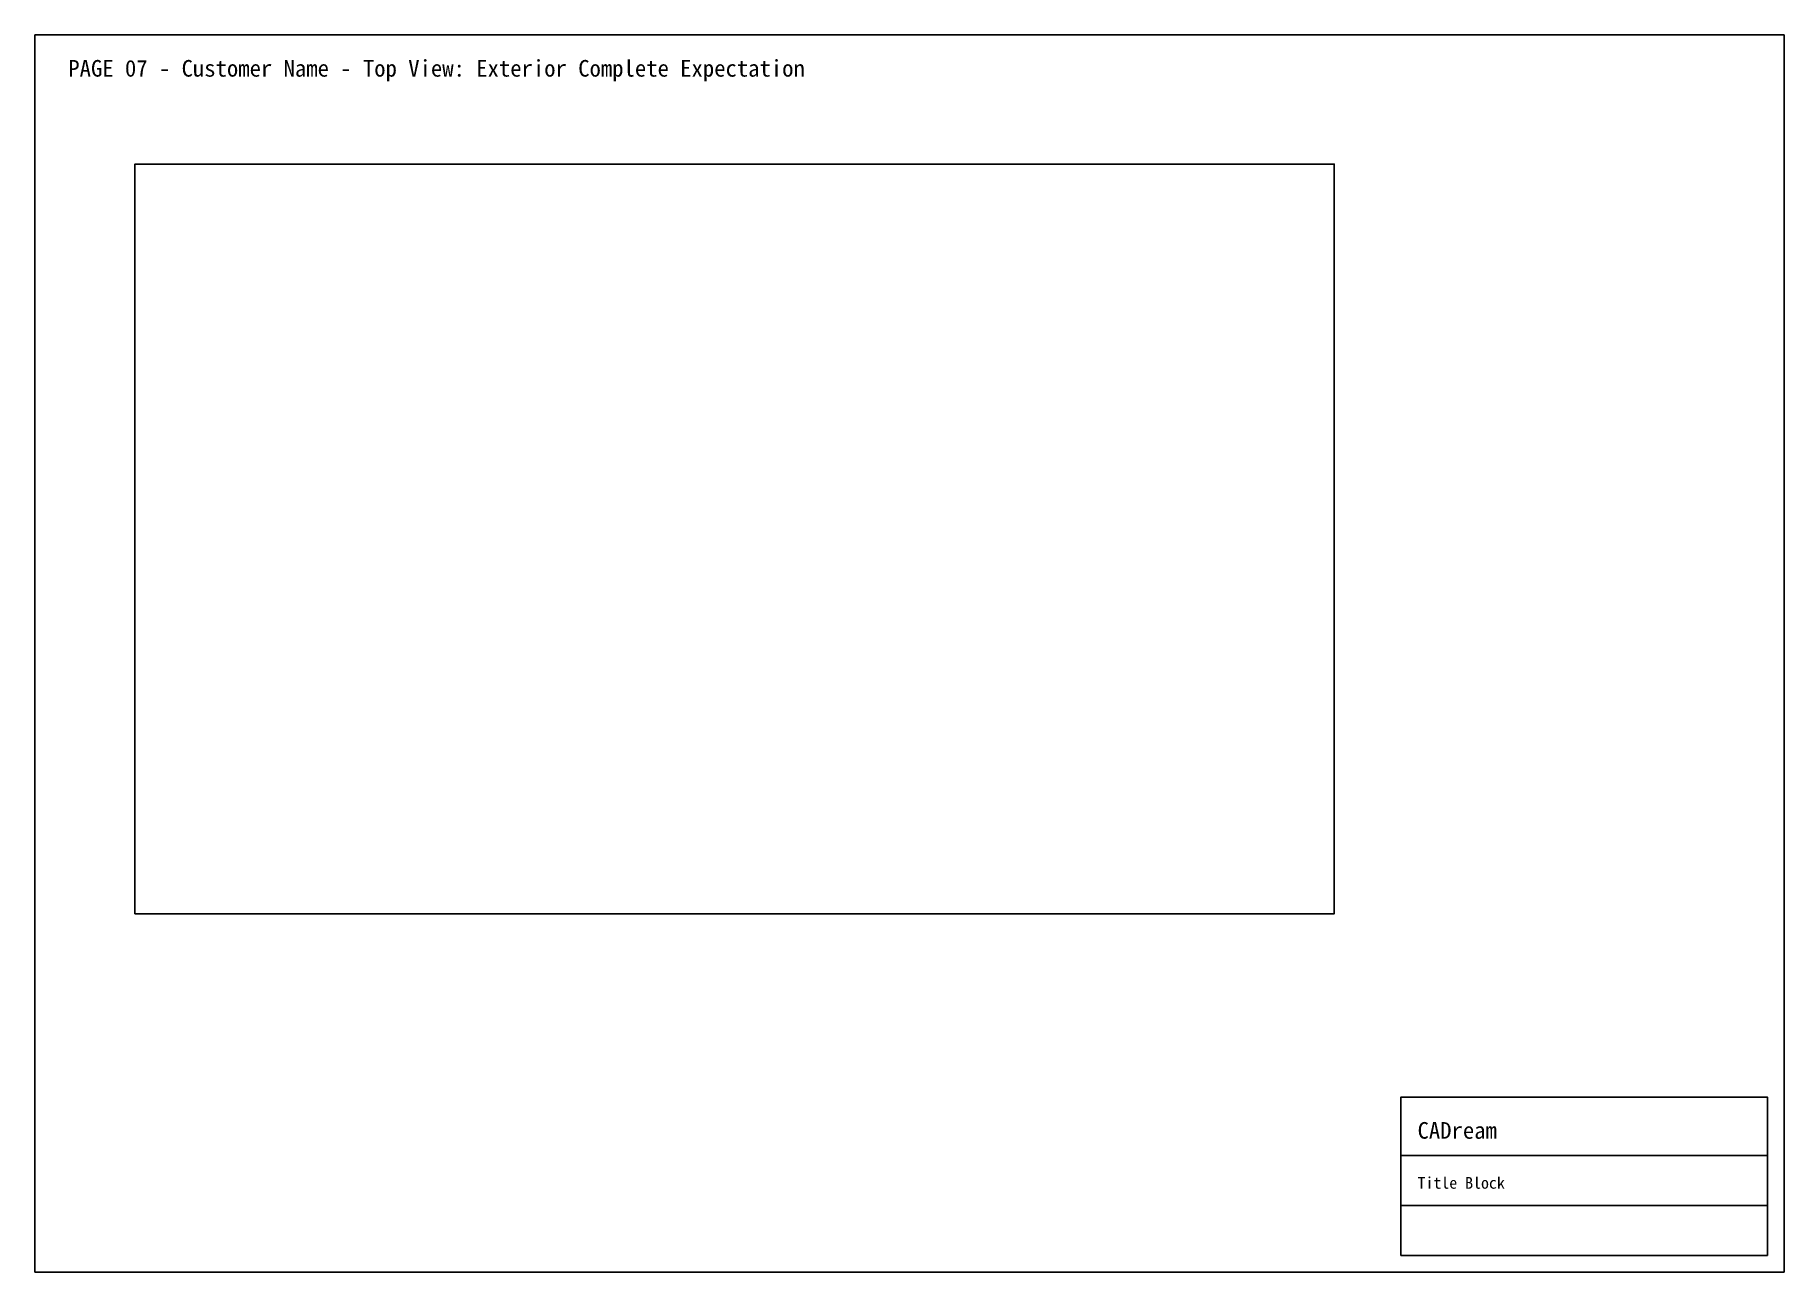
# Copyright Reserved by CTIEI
# Paper-space layout 'Layout1' of a CAD drawing. Header units: metres, sheet in millimetres. Extents: x 0 to 420, y 0 to 297.
import ezdxf

# ---------------------------------------------------------------- set-up
doc = ezdxf.new("R2010")
doc.units = ezdxf.units.M
for name, color, linetype in [('SHEET_BORDER', 8, 'Continuous'), ('SHEET_TEXT', 5, 'Continuous'), ('SHEET_TITLEBLOCK', 7, 'Continuous'), ('SHEET_VIEWPORT_FRAME', 6, 'Continuous')]:
    doc.layers.add(name, color=color, linetype=linetype)

# ---------------------------------------------------------------- blocks, each defined once
blk = doc.blocks.new('CADREAM_TITLEBLOCK_TEMPLATE_V1')
at = {"layer": 'SHEET_TITLEBLOCK'}
for p, q in [((0, 24), (88, 24)), ((0, 12), (88, 12))]:
    blk.add_line(p, q, dxfattribs=at)
blk.add_lwpolyline([(0, 0), (88, 0), (88, 38), (0, 38)], close=True, dxfattribs=at)
for s, height, p in [('CADream', 4, (4, 28)), ('Title Block', 2.8, (4, 16))]:
    blk.add_text(s, height=height, dxfattribs=at).set_placement(p)

psp = doc.layouts.get("Layout1")

# ---------------------------------------------------------------- linework, layer by layer
at = {"layer": 'SHEET_BORDER'}
psp.add_lwpolyline([(0, 0), (420, 0), (420, 297), (0, 297)], close=True, dxfattribs=at)
at = {"layer": 'SHEET_VIEWPORT_FRAME'}
psp.add_lwpolyline([(24, 86), (312, 86), (312, 266), (24, 266)], close=True, dxfattribs=at)

# ---------------------------------------------------------------- block references
at = {"layer": 'SHEET_TITLEBLOCK'}
psp.add_blockref('CADREAM_TITLEBLOCK_TEMPLATE_V1', (328, 4), dxfattribs=at)

# ---------------------------------------------------------------- texts
at = {"layer": 'SHEET_TEXT'}
psp.add_text('PAGE 07 - Customer Name - Top View: Exterior Complete Expectation', height=4, dxfattribs=at).set_placement((8, 287))

# ---------------------------------------------------------------- viewports
at = {"layer": 'SHEET_VIEWPORT_FRAME'}
psp.add_viewport(center=(168, 176), size=(288, 180), view_center_point=(-203958.4, -242961.66), view_height=70219.1709, dxfattribs=at)

doc.saveas('drawing.dxf')
